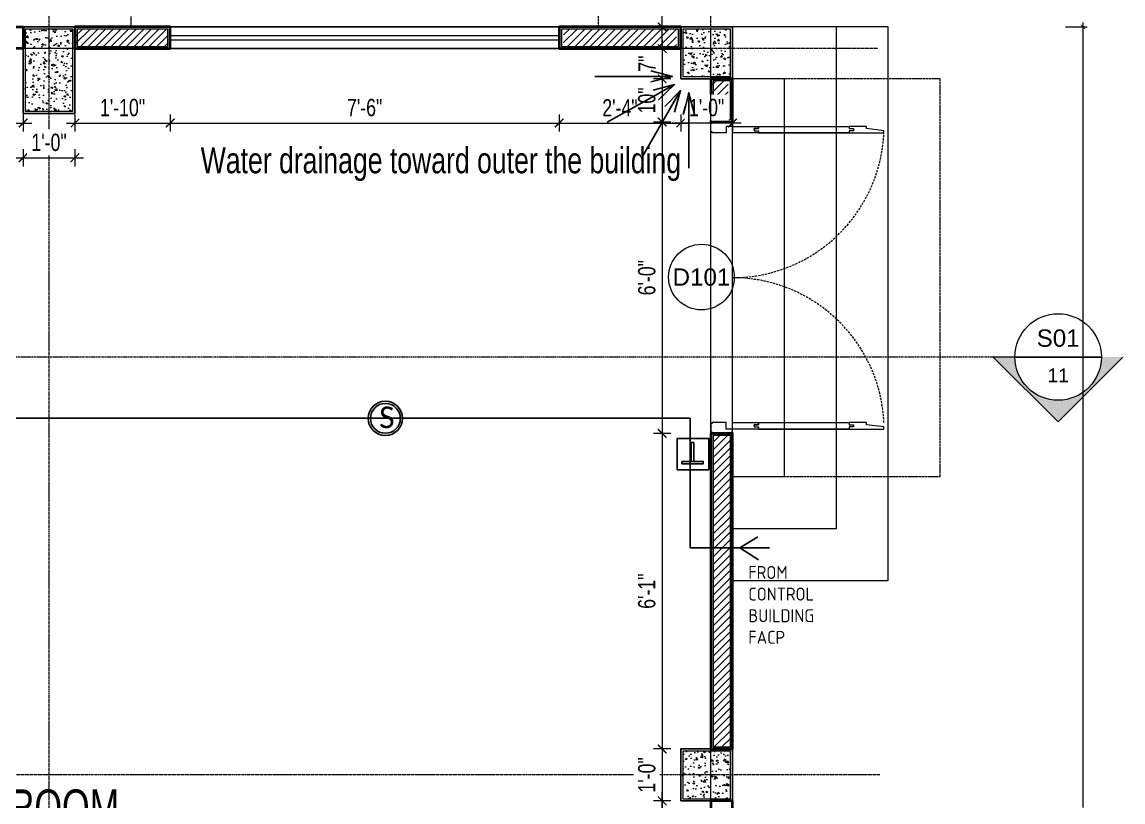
# Model space of a CAD drawing. Header units: inches. Extents: x 985 to 11353, y 526 to 2181.
# Drawn here: x 10793.6 to 11048.3, y 1613 to 1793.4 of the extents above; entities that cross this region are included whole.
import ezdxf
from ezdxf.enums import TextEntityAlignment as Align

# ---------------------------------------------------------------- set-up
doc = ezdxf.new("R2010")
doc.units = ezdxf.units.IN
doc.header["$MEASUREMENT"] = 0
for name, pattern in [('ACAD_ISO12W100', [21, 12, -3, 0, -3, 0, -3]), ('DASH', [0.35, 0.25, -0.1]), ('DASHED', [0.75, 0.5, -0.25]), ('PHANTOMX2', [5, 2.5, -0.5, 0.5, -0.5, 0.5, -0.5])]:
    doc.linetypes.add(name, pattern=pattern)
for name, color, linetype in [('COLLUM', 1, 'Continuous'), ('FREE-TEXT', 7, 'Continuous'), ('manual pull station', 1, 'Continuous'), ('smoke detector', 1, 'Continuous'), ('zone wiring', 5, 'Continuous')]:
    doc.layers.add(name, color=color, linetype=linetype)
for name, color, linetype, lineweight in [('dim-8', 18, 'Continuous', 15), ('Dimension', 22, 'Continuous', 13), ('DOOR', 115, 'Continuous', 15), ('Elevation Marker', 252, 'Continuous', 15), ('Glass', 5, 'Continuous', 9), ('grid', 9, 'Continuous', 13), ('HACTH', 8, 'Continuous', 9), ('I-DOOR-IDEN-N', 7, 'Continuous', 15), ('Parapet', 6, 'Continuous', 15), ('Plaster Line', 5, 'Continuous', 15), ('R_Marker', 4, 'Continuous', 13), ('Stair', 86, 'Continuous', 18), ('Sunshed', 5, 'Continuous', 15), ('Text-02', 253, 'Continuous', 15), ('wall 05', 3, 'Continuous', 40), ('WINDOW', 140, 'Continuous', 9)]:
    doc.layers.add(name, color=color, linetype=linetype, lineweight=lineweight)
doc.styles.add('Arial', font='arial.ttf')
doc.styles.get("Standard").update_dxf_attribs({"font": 'isocp3.shx'})
doc.styles.add('Swiss721', font='swisscl.ttf')
doc.dimstyles.new('dim-12', dxfattribs={"dimtxt": 10, "dimasz": 3, "dimexe": 3, "dimexo": 3, "dimgap": 0.09, "dimtad": 0, "dimdec": 0, "dimzin": 3, "dimdsep": 46, "dimlunit": 4, "dimtxsty": 'Standard', "dimblk": 'OBLIQUE', "dimblk1": 'DOT', "dimblk2": 'OBLIQUE', "dimcen": 0.09, "dimaunit": 1, "dimadec": 0, "dimazin": 0, "dimtfac": 0.5, "dimtdec": 0, "dimtix": 1, "dimtmove": 1, "dimatfit": 0, "dimldrblk": 'OBLIQUE', "dimfxl": 1, "dimtvp": 1, "dimtolj": 1, "dimtzin": 0, "dimarcsym": 0})
doc.dimstyles.new('DIM02 (inch)', dxfattribs={"dimtxt": 2, "dimasz": 1, "dimexe": 1, "dimexo": 0, "dimgap": 0.5, "dimtad": 1, "dimdec": 1, "dimzin": 0, "dimdsep": 46, "dimlunit": 5, "dimtxsty": 'Swiss721', "dimblk": 'ARCHTICK', "dimcen": 0, "dimdle": 1, "dimclrd": 256, "dimclre": 256, "dimclrt": 256, "dimadec": 0, "dimazin": 0, "dimtfac": 1, "dimtdec": 1, "dimtofl": 0, "dimtmove": 0, "dimatfit": 3, "dimldrblk": 'ARCHTICK', "dimfxl": 1, "dimfxlon": 1, "dimtolj": 1, "dimtzin": 0, "dimlwd": 9, "dimlwe": 9, "dimarcsym": 0})
doc.dimstyles.new('DIM08', dxfattribs={"dimtxt": 8, "dimasz": 4, "dimexe": 4, "dimexo": 0, "dimgap": 3, "dimtad": 1, "dimdec": 1, "dimzin": 3, "dimdsep": 46, "dimlunit": 4, "dimtxsty": 'Swiss721', "dimblk": 'ARCHTICK', "dimcen": 0, "dimdle": 4, "dimclrd": 256, "dimclre": 256, "dimclrt": 256, "dimadec": 0, "dimazin": 0, "dimtfac": 1, "dimtdec": 1, "dimtofl": 0, "dimtmove": 0, "dimatfit": 3, "dimldrblk": 'ARCHTICK', "dimfxl": 4, "dimfxlon": 1, "dimtfill": 1, "dimtolj": 1, "dimtzin": 0, "dimlwd": 9, "dimlwe": 9, "dimarcsym": 0})

# ---------------------------------------------------------------- blocks, each defined once
blk = doc.blocks.new('A$C0AFB10A6')
at = {"layer": 'Defpoints'}
for points in [[(0.25, 72), (0.25, 71.75), (0, 71.75), (0, 72)], [(5, 72), (5, 71.75), (4.75, 71.75), (4.75, 72)], [(0.25, 0), (0.25, 0.25), (0, 0.25), (0, 0)], [(5, 0), (5, 0.25), (4.75, 0.25), (4.75, 0)]]:
    blk.add_lwpolyline(points, close=True, dxfattribs=at)
at = {"layer": 'DOOR'}
for points in [[(5, 71), (3.5, 71), (3.5, 69.5), (0.25, 69.5), (0.25, 69.75), (0, 69.75), (0, 71.75), (0.25, 71.75), (0.25, 72), (4.75, 72), (4.75, 71.75), (5, 71.75), (5, 71)], [(10, 70.25), (10, 70), (11, 70), (11, 69.5), (5, 69.5), (5, 71), (11, 71), (11, 70.5), (10, 70.5), (10, 70.25), (10, 70.5), (11, 70.5), (11, 71), (32, 71), (32, 70.5), (33, 70.5), (33, 70), (32, 70), (32, 69.5), (11, 69.5), (40, 69.5), (40, 70), (35.99, 70.5), (35.99, 71), (32, 71)], [(5, 1), (3.5, 1), (3.5, 2.5), (0.25, 2.5), (0.25, 2.25), (0, 2.25), (0, 0.25), (0.25, 0.25), (0.25, 0), (4.75, 0), (4.75, 0.25), (5, 0.25), (5, 1)], [(10, 1.75), (10, 1.5), (11, 1.5), (11, 1), (5, 1), (5, 2.5), (11, 2.5), (11, 2), (10, 2), (10, 1.75), (10, 2), (11, 2), (11, 2.5), (32, 2.5), (32, 2), (33, 2), (33, 1.5), (32, 1.5), (32, 1), (11, 1), (40, 1), (40, 1.5), (35.99, 2), (35.99, 2.5), (32, 2.5)]]:
    blk.add_lwpolyline(points, dxfattribs=at)
at = {"layer": 'DOOR', "linetype": 'DASHED', "lineweight": 0}
for centre, start, end in [((4.98, 71.06), 270.038, 357.4531), ((4.98, 0.94), 2.5469, 89.962)]:
    blk.add_arc(centre, 35.06, start, end, dxfattribs=at)
at = {"layer": 'HACTH', "lineweight": 0, "ltscale": 10}
for p, q in [((0, 1.03), (0, 69.75)), ((5, 1), (5, 71))]:
    blk.add_line(p, q, dxfattribs=at)
blk = doc.blocks.new('_ArchTick')
at = {"color": 0, "linetype": 'ByBlock', "const_width": 0.15}
blk.add_lwpolyline([(-0.5, -0.5), (0.5, 0.5)], dxfattribs=at)
blk = doc.blocks.new('*D171')
at = {"layer": 'Defpoints', "color": 0, "transparency": 16777216}
for p in [(10917.88, 1787.28), (10945.98, 1780.28), (10945.98, 1770.06)]:
    blk.add_point(p, dxfattribs=at)
at = {"layer": 'Dimension', "lineweight": 9, "transparency": 16777216}
for p, q in [((10915.88, 1770.06), (10947.98, 1770.06)), ((10917.88, 1772.06), (10917.88, 1768.06)), ((10945.98, 1772.06), (10945.98, 1768.06))]:
    blk.add_line(p, q, dxfattribs=at)
at = {"layer": 'Dimension', "lineweight": 9, "transparency": 16777216, "xscale": 2, "yscale": 2, "zscale": 2, "rotation": 180}
blk.add_blockref('_ArchTick', (10917.88, 1770.06), dxfattribs=at)
at = {"layer": 'Dimension', "lineweight": 9, "transparency": 16777216, "xscale": 2, "yscale": 2, "zscale": 2}
blk.add_blockref('_ArchTick', (10945.98, 1770.06), dxfattribs=at)
at = {"layer": 'Dimension', "transparency": 16777216, "insert": (10931.93, 1773.57), "char_height": 4, "attachment_point": 5, "style": 'Swiss721', "bg_fill": 3, "box_fill_scale": 1.25, "bg_fill_color": 256, "bg_fill_true_color": 13158600, "bg_fill_transparency": 0}
blk.add_mtext('\\A1;2\'-4"', dxfattribs=at)
blk = doc.blocks.new('*D172')
at = {"layer": 'Defpoints', "color": 0, "transparency": 16777216}
for p in [(10945.98, 1780.28), (10957.98, 1780.28)]:
    blk.add_point(p, dxfattribs=at)
at = {"layer": 'Dimension', "lineweight": 9, "transparency": 16777216}
for p, q in [((10959.98, 1770.06), (10943.98, 1770.06)), ((10945.98, 1772.06), (10945.98, 1768.06)), ((10957.98, 1772.06), (10957.98, 1768.06))]:
    blk.add_line(p, q, dxfattribs=at)
at = {"layer": 'Dimension', "lineweight": 9, "transparency": 16777216, "xscale": 2, "yscale": 2, "zscale": 2, "rotation": 180}
blk.add_blockref('_ArchTick', (10945.98, 1770.06), dxfattribs=at)
at = {"layer": 'Dimension', "lineweight": 9, "transparency": 16777216, "xscale": 2, "yscale": 2, "zscale": 2}
blk.add_blockref('_ArchTick', (10957.98, 1770.06), dxfattribs=at)
at = {"layer": 'Dimension', "transparency": 16777216, "insert": (10951.98, 1773.61), "char_height": 4, "attachment_point": 5, "style": 'Swiss721', "bg_fill": 3, "box_fill_scale": 1.25, "bg_fill_color": 256, "bg_fill_true_color": 13158600, "bg_fill_transparency": 0}
blk.add_mtext('\\A1;1\'-0"', dxfattribs=at)
at = {"layer": 'Defpoints', "color": 0, "transparency": 16777216}
blk.add_point((10945.98, 1770.06), dxfattribs=at)
blk = doc.blocks.new('*D173')
at = {"layer": 'Defpoints', "color": 0, "transparency": 16777216}
for p in [(10944.17, 1792.28), (10941.7, 1787.28), (10944.17, 1787.28)]:
    blk.add_point(p, dxfattribs=at)
at = {"layer": 'Dimension', "lineweight": 9, "transparency": 16777216}
for p, q in [((10941.7, 1792.28), (10941.7, 1800.69)), ((10941.7, 1787.28), (10941.7, 1794.28)), ((10943.7, 1792.28), (10939.7, 1792.28)), ((10943.7, 1787.28), (10939.7, 1787.28))]:
    blk.add_line(p, q, dxfattribs=at)
at = {"layer": 'Dimension', "lineweight": 9, "transparency": 16777216, "xscale": 2, "yscale": 2, "zscale": 2}
for p, rotation in [((10941.7, 1792.28), 90), ((10941.7, 1787.28), 270)]:
    blk.add_blockref('_ArchTick', p, dxfattribs=dict(at, rotation=rotation))
at = {"layer": 'Dimension', "transparency": 16777216, "insert": (10938.16, 1797.49), "char_height": 4, "attachment_point": 5, "rotation": 90, "style": 'Swiss721', "bg_fill": 3, "box_fill_scale": 1.25, "bg_fill_color": 256, "bg_fill_true_color": 13158600, "bg_fill_transparency": 0}
blk.add_mtext('\\A1;5"', dxfattribs=at)
blk = doc.blocks.new('*D174')
at = {"layer": 'Defpoints', "color": 0, "transparency": 16777216}
for p in [(10944.17, 1787.28), (10945.98, 1780.28)]:
    blk.add_point(p, dxfattribs=at)
at = {"layer": 'Dimension', "lineweight": 9, "transparency": 16777216}
for p, q in [((10941.7, 1789.28), (10941.7, 1778.28)), ((10943.7, 1787.28), (10939.7, 1787.28)), ((10943.7, 1780.28), (10939.7, 1780.28))]:
    blk.add_line(p, q, dxfattribs=at)
at = {"layer": 'Dimension', "lineweight": 9, "transparency": 16777216, "xscale": 2, "yscale": 2, "zscale": 2}
for p, rotation in [((10941.7, 1787.28), 90), ((10941.7, 1780.28), 270)]:
    blk.add_blockref('_ArchTick', p, dxfattribs=dict(at, rotation=rotation))
at = {"layer": 'Dimension', "transparency": 16777216, "insert": (10938.2, 1783.78), "char_height": 4, "attachment_point": 5, "rotation": 90, "style": 'Swiss721', "bg_fill": 3, "box_fill_scale": 1.25, "bg_fill_color": 256, "bg_fill_true_color": 13158600, "bg_fill_transparency": 0}
blk.add_mtext('\\A1;7"', dxfattribs=at)
at = {"layer": 'Defpoints', "color": 0, "transparency": 16777216}
blk.add_point((10941.7, 1780.28), dxfattribs=at)
blk = doc.blocks.new('*D175')
at = {"layer": 'Defpoints', "color": 0, "transparency": 16777216}
for p in [(10945.98, 1780.28), (10952.98, 1770.28)]:
    blk.add_point(p, dxfattribs=at)
at = {"layer": 'Dimension', "lineweight": 9, "transparency": 16777216}
for p, q in [((10943.7, 1780.28), (10939.7, 1780.28)), ((10941.7, 1782.28), (10941.7, 1768.28)), ((10943.7, 1770.28), (10939.7, 1770.28))]:
    blk.add_line(p, q, dxfattribs=at)
at = {"layer": 'Dimension', "lineweight": 9, "transparency": 16777216, "xscale": 2, "yscale": 2, "zscale": 2}
for p, rotation in [((10941.7, 1780.28), 90), ((10941.7, 1770.28), 270)]:
    blk.add_blockref('_ArchTick', p, dxfattribs=dict(at, rotation=rotation))
at = {"layer": 'Dimension', "transparency": 16777216, "insert": (10938.15, 1775.28), "char_height": 4, "attachment_point": 5, "rotation": 90, "style": 'Swiss721', "bg_fill": 3, "box_fill_scale": 1.25, "bg_fill_color": 256, "bg_fill_true_color": 13158600, "bg_fill_transparency": 0}
blk.add_mtext('\\A1;10"', dxfattribs=at)
at = {"layer": 'Defpoints', "color": 0, "transparency": 16777216}
blk.add_point((10941.7, 1770.28), dxfattribs=at)
blk = doc.blocks.new('*D176')
at = {"layer": 'Defpoints', "color": 0, "transparency": 16777216}
for p in [(10952.98, 1770.28), (10941.7, 1698.28), (10952.98, 1698.28)]:
    blk.add_point(p, dxfattribs=at)
at = {"layer": 'Dimension', "lineweight": 9, "transparency": 16777216}
for p, q in [((10943.7, 1770.28), (10939.7, 1770.28)), ((10941.7, 1772.28), (10941.7, 1696.28)), ((10943.7, 1698.28), (10939.7, 1698.28))]:
    blk.add_line(p, q, dxfattribs=at)
at = {"layer": 'Dimension', "lineweight": 9, "transparency": 16777216, "xscale": 2, "yscale": 2, "zscale": 2}
for p, rotation in [((10941.7, 1770.28), 90), ((10941.7, 1698.28), 270)]:
    blk.add_blockref('_ArchTick', p, dxfattribs=dict(at, rotation=rotation))
at = {"layer": 'Dimension', "transparency": 16777216, "insert": (10938.15, 1734.28), "char_height": 4, "attachment_point": 5, "rotation": 90, "style": 'Swiss721', "bg_fill": 3, "box_fill_scale": 1.25, "bg_fill_color": 256, "bg_fill_true_color": 13158600, "bg_fill_transparency": 0}
blk.add_mtext('\\A1;6\'-0"', dxfattribs=at)
blk = doc.blocks.new('*D177')
at = {"layer": 'Defpoints', "color": 0, "transparency": 16777216}
for p in [(10952.98, 1698.28), (10941.7, 1625.28), (10945.98, 1625.28)]:
    blk.add_point(p, dxfattribs=at)
at = {"layer": 'Dimension', "lineweight": 9, "transparency": 16777216}
for p, q in [((10941.7, 1700.28), (10941.7, 1623.28)), ((10943.7, 1698.28), (10939.7, 1698.28)), ((10943.7, 1625.28), (10939.7, 1625.28))]:
    blk.add_line(p, q, dxfattribs=at)
at = {"layer": 'Dimension', "lineweight": 9, "transparency": 16777216, "xscale": 2, "yscale": 2, "zscale": 2}
for p, rotation in [((10941.7, 1698.28), 90), ((10941.7, 1625.28), 270)]:
    blk.add_blockref('_ArchTick', p, dxfattribs=dict(at, rotation=rotation))
at = {"layer": 'Dimension', "transparency": 16777216, "insert": (10938.15, 1661.78), "char_height": 4, "attachment_point": 5, "rotation": 90, "style": 'Swiss721', "bg_fill": 3, "box_fill_scale": 1.25, "bg_fill_color": 256, "bg_fill_true_color": 13158600, "bg_fill_transparency": 0}
blk.add_mtext('\\A1;6\'-1"', dxfattribs=at)
blk = doc.blocks.new('*D178')
at = {"layer": 'Defpoints', "color": 0, "transparency": 16777216}
for p in [(10945.98, 1625.28), (10945.98, 1613.28)]:
    blk.add_point(p, dxfattribs=at)
at = {"layer": 'Dimension', "lineweight": 9, "transparency": 16777216}
for p, q in [((10941.7, 1627.28), (10941.7, 1611.28)), ((10943.7, 1625.28), (10939.7, 1625.28)), ((10943.7, 1613.28), (10939.7, 1613.28))]:
    blk.add_line(p, q, dxfattribs=at)
at = {"layer": 'Dimension', "lineweight": 9, "transparency": 16777216, "xscale": 2, "yscale": 2, "zscale": 2}
for p, rotation in [((10941.7, 1625.28), 90), ((10941.7, 1613.28), 270)]:
    blk.add_blockref('_ArchTick', p, dxfattribs=dict(at, rotation=rotation))
at = {"layer": 'Dimension', "transparency": 16777216, "insert": (10938.15, 1619.28), "char_height": 4, "attachment_point": 5, "rotation": 90, "style": 'Swiss721', "bg_fill": 3, "box_fill_scale": 1.25, "bg_fill_color": 256, "bg_fill_true_color": 13158600, "bg_fill_transparency": 0}
blk.add_mtext('\\A1;1\'-0"', dxfattribs=at)
at = {"layer": 'Defpoints', "color": 0, "transparency": 16777216}
blk.add_point((10941.7, 1613.28), dxfattribs=at)
blk = doc.blocks.new('wall&door')
at = {"color": 0, "linetype": 'ByBlock', "lineweight": -2}
blk.add_circle((0, 0), 3.04, dxfattribs=at)
at = {"color": 0, "linetype": 'ByBlock', "lineweight": -2, "ltscale": 25.4, "style": 'Arial'}
blk.add_attdef('PT1', text='', height=1.6, dxfattribs=at).set_placement((0, 0), align=Align.MIDDLE_CENTER)
blk = doc.blocks.new('_Dot')
at = {"color": 0, "linetype": 'ByBlock', "lineweight": -2}
blk.add_line((-0.5, 0), (-1, 0), dxfattribs=at)
at = {"color": 0, "linetype": 'ByBlock', "const_width": 0.5}
blk.add_lwpolyline([(-0.25, 0, 1), (0.25, 0, 1)], format="xyb", close=True, dxfattribs=at)
blk = doc.blocks.new('_OBLIQUE')
at = {"color": 0, "linetype": 'ByBlock'}
blk.add_line((-0.5, -0.5), (0.5, 0.5), dxfattribs=at)
blk = doc.blocks.new('*D222')
at = {"layer": 'Defpoints', "color": 0, "transparency": 16777216}
for p in [(10941.7, 1613.28), (10945.98, 1613.28), (10948.23, 1571.28)]:
    blk.add_point(p, dxfattribs=at)
at = {"layer": 'Dimension', "lineweight": 9, "transparency": 16777216}
for p, q in [((10941.7, 1569.28), (10941.7, 1615.28)), ((10943.7, 1613.28), (10939.7, 1613.28)), ((10943.7, 1571.28), (10939.7, 1571.28))]:
    blk.add_line(p, q, dxfattribs=at)
at = {"layer": 'Dimension', "lineweight": 9, "transparency": 16777216, "xscale": 2, "yscale": 2, "zscale": 2}
for p, rotation in [((10941.7, 1613.28), 90), ((10941.7, 1571.28), 270)]:
    blk.add_blockref('_ArchTick', p, dxfattribs=dict(at, rotation=rotation))
at = {"layer": 'Dimension', "transparency": 16777216, "insert": (10938.15, 1592.28), "char_height": 4, "attachment_point": 5, "rotation": 90, "style": 'Swiss721', "bg_fill": 3, "box_fill_scale": 1.25, "bg_fill_color": 256, "bg_fill_true_color": 13158600, "bg_fill_transparency": 0}
blk.add_mtext('\\A1;3\'-6"', dxfattribs=at)
blk = doc.blocks.new('*D223')
at = {"layer": 'Defpoints', "color": 0, "transparency": 16777216}
for p in [(10761.88, 1787.28), (10793.88, 1772.28), (10793.88, 1770.06)]:
    blk.add_point(p, dxfattribs=at)
at = {"layer": 'Dimension', "lineweight": 9, "transparency": 16777216}
for p, q in [((10759.88, 1770.06), (10795.88, 1770.06)), ((10761.88, 1772.06), (10761.88, 1768.06)), ((10793.88, 1772.06), (10793.88, 1768.06))]:
    blk.add_line(p, q, dxfattribs=at)
at = {"layer": 'Dimension', "lineweight": 9, "transparency": 16777216, "xscale": 2, "yscale": 2, "zscale": 2, "rotation": 180}
blk.add_blockref('_ArchTick', (10761.88, 1770.06), dxfattribs=at)
at = {"layer": 'Dimension', "lineweight": 9, "transparency": 16777216, "xscale": 2, "yscale": 2, "zscale": 2}
blk.add_blockref('_ArchTick', (10793.88, 1770.06), dxfattribs=at)
at = {"layer": 'Dimension', "transparency": 16777216, "insert": (10777.88, 1773.61), "char_height": 4, "attachment_point": 5, "style": 'Swiss721', "bg_fill": 3, "box_fill_scale": 1.25, "bg_fill_color": 256, "bg_fill_true_color": 13158600, "bg_fill_transparency": 0}
blk.add_mtext('\\A1;2\'-8"', dxfattribs=at)
blk = doc.blocks.new('*D224')
at = {"layer": 'Dimension', "lineweight": 9, "transparency": 16777216}
for p, q in [((10793.88, 1764.02), (10793.88, 1760.02)), ((10805.88, 1764.02), (10805.88, 1760.02)), ((10791.88, 1762.02), (10807.88, 1762.02))]:
    blk.add_line(p, q, dxfattribs=at)
at = {"layer": 'Dimension', "lineweight": 9, "transparency": 16777216, "xscale": 2, "yscale": 2, "zscale": 2, "rotation": 180}
blk.add_blockref('_ArchTick', (10793.88, 1762.02), dxfattribs=at)
at = {"layer": 'Dimension', "lineweight": 9, "transparency": 16777216, "xscale": 2, "yscale": 2, "zscale": 2}
blk.add_blockref('_ArchTick', (10805.88, 1762.02), dxfattribs=at)
at = {"layer": 'Dimension', "transparency": 16777216, "insert": (10799.88, 1765.56), "char_height": 4, "attachment_point": 5, "style": 'Swiss721', "bg_fill": 3, "box_fill_scale": 1.25, "bg_fill_color": 256, "bg_fill_true_color": 13158600, "bg_fill_transparency": 0}
blk.add_mtext('\\A1;1\'-0"', dxfattribs=at)
at = {"layer": 'Defpoints', "color": 0, "transparency": 16777216}
for p in [(10793.88, 1764.23), (10805.88, 1764.23), (10805.88, 1762.02)]:
    blk.add_point(p, dxfattribs=at)
blk = doc.blocks.new('*D225')
at = {"layer": 'Defpoints', "color": 0, "transparency": 16777216}
for p in [(10827.88, 1787.28), (10805.88, 1772.28), (10827.88, 1770.06)]:
    blk.add_point(p, dxfattribs=at)
at = {"layer": 'Dimension', "lineweight": 9, "transparency": 16777216}
for p, q in [((10803.88, 1770.06), (10829.88, 1770.06)), ((10805.88, 1772.06), (10805.88, 1768.06)), ((10827.88, 1772.06), (10827.88, 1768.06))]:
    blk.add_line(p, q, dxfattribs=at)
at = {"layer": 'Dimension', "lineweight": 9, "transparency": 16777216, "xscale": 2, "yscale": 2, "zscale": 2, "rotation": 180}
blk.add_blockref('_ArchTick', (10805.88, 1770.06), dxfattribs=at)
at = {"layer": 'Dimension', "lineweight": 9, "transparency": 16777216, "xscale": 2, "yscale": 2, "zscale": 2}
blk.add_blockref('_ArchTick', (10827.88, 1770.06), dxfattribs=at)
at = {"layer": 'Dimension', "transparency": 16777216, "insert": (10816.88, 1773.61), "char_height": 4, "attachment_point": 5, "style": 'Swiss721', "bg_fill": 3, "box_fill_scale": 1.25, "bg_fill_color": 256, "bg_fill_true_color": 13158600, "bg_fill_transparency": 0}
blk.add_mtext('\\A1;1\'-10"', dxfattribs=at)
blk = doc.blocks.new('*D226')
at = {"layer": 'Defpoints', "color": 0, "transparency": 16777216}
for p in [(10827.88, 1787.28), (10917.88, 1787.28), (10917.88, 1770.06)]:
    blk.add_point(p, dxfattribs=at)
at = {"layer": 'Dimension', "lineweight": 9, "transparency": 16777216}
for p, q in [((10825.88, 1770.06), (10919.88, 1770.06)), ((10827.88, 1772.06), (10827.88, 1768.06)), ((10917.88, 1772.06), (10917.88, 1768.06))]:
    blk.add_line(p, q, dxfattribs=at)
at = {"layer": 'Dimension', "lineweight": 9, "transparency": 16777216, "xscale": 2, "yscale": 2, "zscale": 2, "rotation": 180}
blk.add_blockref('_ArchTick', (10827.88, 1770.06), dxfattribs=at)
at = {"layer": 'Dimension', "lineweight": 9, "transparency": 16777216, "xscale": 2, "yscale": 2, "zscale": 2}
blk.add_blockref('_ArchTick', (10917.88, 1770.06), dxfattribs=at)
at = {"layer": 'Dimension', "transparency": 16777216, "insert": (10872.88, 1773.61), "char_height": 4, "attachment_point": 5, "style": 'Swiss721', "bg_fill": 3, "box_fill_scale": 1.25, "bg_fill_color": 256, "bg_fill_true_color": 13158600, "bg_fill_transparency": 0}
blk.add_mtext('\\A1;7\'-6"', dxfattribs=at)
blk = doc.blocks.new('*D235')
at = {"layer": 'Defpoints', "color": 0, "transparency": 16777216}
for p in [(10957.48, 1864.63), (9972.88, 1792.28), (10957.48, 1791.78)]:
    blk.add_point(p, dxfattribs=at)
at = {"layer": 'Plaster Line', "lineweight": 9, "transparency": 16777216}
for p, q in [((9971.88, 1864.63), (10958.48, 1864.63)), ((9972.88, 1860.63), (9972.88, 1865.63)), ((10957.48, 1860.63), (10957.48, 1865.63))]:
    blk.add_line(p, q, dxfattribs=at)
at = {"layer": 'Plaster Line', "lineweight": 9, "transparency": 16777216, "rotation": 180}
blk.add_blockref('_ArchTick', (9972.88, 1864.63), dxfattribs=at)
at = {"layer": 'Plaster Line', "lineweight": 9, "transparency": 16777216}
blk.add_blockref('_ArchTick', (10957.48, 1864.63), dxfattribs=at)
at = {"layer": 'Plaster Line', "transparency": 16777216, "insert": (10465.18, 1867.47), "char_height": 2, "attachment_point": 5, "style": 'Swiss721', "bg_fill": 3, "box_fill_scale": 1.25, "bg_fill_color": 256, "bg_fill_true_color": 13158600, "bg_fill_transparency": 0}
blk.add_mtext('\\A1;984{\\H1.000000x;\\S1/2;}"', dxfattribs=at)
blk = doc.blocks.new('*D236')
at = {"layer": 'Defpoints', "color": 0, "transparency": 16777216}
for p in [(10957.98, 1792.28), (10957.98, 1426.28), (11039.02, 1426.28)]:
    blk.add_point(p, dxfattribs=at)
at = {"layer": 'Plaster Line', "lineweight": 9, "transparency": 16777216}
for p, q in [((11039.02, 1793.28), (11039.02, 1425.28)), ((11035.02, 1792.28), (11040.02, 1792.28)), ((11035.02, 1426.28), (11040.02, 1426.28))]:
    blk.add_line(p, q, dxfattribs=at)
for p, rotation in [((11039.02, 1792.28), 90), ((11039.02, 1426.28), 270)]:
    blk.add_blockref('_ArchTick', p, dxfattribs=dict(at, rotation=rotation))
at = {"layer": 'Plaster Line', "transparency": 16777216, "insert": (11037.49, 1609.28), "char_height": 2, "attachment_point": 5, "rotation": 90, "style": 'Swiss721', "bg_fill": 3, "box_fill_scale": 1.25, "bg_fill_color": 256, "bg_fill_true_color": 13158600, "bg_fill_transparency": 0}
blk.add_mtext('\\A1;366"', dxfattribs=at)
blk = doc.blocks.new('smoke detector')
at = {"layer": 'smoke detector'}
for radius in [3.95, 3.45]:
    blk.add_circle((331.62, 4109.64), radius, dxfattribs=at)
at = {"layer": 'smoke detector', "insert": (330.17, 4112.38), "char_height": 5, "attachment_point": 1}
blk.add_mtext_dynamic_manual_height_columns('{\\fCalibri|b0|i0|c0|p34;S}', width=5, gutter_width=1, heights=[0], dxfattribs=at)
blk = doc.blocks.new('manual pull station')
at = {"layer": 'FREE-TEXT', "color": 1}
for points in [[(-402.22, 4159.67), (-394.89, 4159.67), (-394.89, 4152.42), (-402.22, 4152.42)], [(-398.95, 4154.34), (-398.37, 4154.34), (-398.37, 4158.72), (-398.95, 4158.72)], [(-401.12, 4154.34), (-396.18, 4154.34), (-396.18, 4153.81), (-401.12, 4153.81)]]:
    blk.add_lwpolyline(points, close=True, dxfattribs=at)

msp = doc.modelspace()

# ---------------------------------------------------------------- hatches: boundary and pattern name
at = {"layer": 'Elevation Marker'}
h = msp.add_hatch(color=256, dxfattribs=at)
h.dxf.hatch_style = 1
edge = h.paths.add_edge_path()
edge.add_line((11043.29, 1715.94), (11048.29, 1715.94))
edge.add_line((11048.29, 1715.94), (11033.29, 1700.94))
edge.add_line((11033.29, 1700.94), (11018.29, 1715.94))
edge.add_line((11018.29, 1715.94), (11023.29, 1715.94))
edge.add_ellipse((11033.29, 1715.94), major_axis=(7.07, 7.07), ratio=1, start_angle=135, end_angle=225)
edge.add_ellipse((11033.29, 1715.94), major_axis=(-7.07, 7.07), ratio=1, start_angle=135, end_angle=225)
at = {"layer": 'HACTH', "lineweight": 0}
h = msp.add_hatch(dxfattribs=at)
h.set_pattern_fill('AR-CONC', color=256, scale=0.5, style=0)
h.set_pattern_definition([(50, (-124422.333, -170762.0544), (3.586300913, -0.313760675), [0.375, -4.125]), (355, (-124422.333, -170762.0544), (-0.69375667, 3.76096067), [0.3, -3.3]), (100.4514, (-124422.034, -170762.0806), (2.89254691, 3.44719771), [0.31870095, -3.50571056]), (46.1842, (-124422.333, -170761.0544), (5.33620524, -0.82759507), [0.5625, -6.1875]), (96.6356, (-124421.888, -170761.1234), (4.67331353, 4.87058935), [0.47805144, -5.258565]), (351.1842, (-124422.333, -170761.0544), (4.67330973, 4.870593), [0.45, -4.95]), (21, (-124421.833, -170761.3044), (2.98453526, -2.013094453), [0.375, -4.125]), (326, (-124421.833, -170761.3044), (1.21657666, 3.625750225), [0.3, -3.3]), (71.4514, (-124421.584, -170761.472), (4.201113143, 1.612652484), [0.31870095, -3.50571056]), (37.5, (-124422.3329, -170762.0544), (0.0607992766, 1.664469269), [0, -3.26, 0, -3.35, 0, -3.3125]), (7.5, (-124422.3329, -170762.0544), (1.315347687, 1.97205856), [0, -1.91, 0, -3.185, 0, -1.2625]), (327.5, (-124423.4479, -170762.0544), (2.669112181, -0.112774359), [0, -1.25, 0, -3.9, 0, -5.175]), (317.5, (-124423.9479, -170762.0544), (2.915930847, 0.500524912), [0, -1.625, 0, -2.59, 0, -3.675])])
h.paths.add_polyline_path([(10794.38, 1772.78), (10805.38, 1772.78), (10805.38, 1791.78), (10794.38, 1791.78)])
h = msp.add_hatch(dxfattribs=at)
h.set_pattern_fill('ANSI31', color=256, scale=10, style=0)
h.set_pattern_definition([(45, (-124626.8329, -171091.0544), (-0.8838834765, 0.8838834765), [])])
h.paths.add_polyline_path([(10827.38, 1787.78), (10827.38, 1791.78), (10805.88, 1791.78), (10805.88, 1787.78)])
h = msp.add_hatch(dxfattribs=at)
h.set_pattern_fill('ANSI31', color=256, scale=10, style=0)
h.set_pattern_definition([(45, (-124639.7313, -171091.0544), (-0.8838834765, 0.8838834765), [])])
h.paths.add_polyline_path([(10956.98, 1779.78), (10952.98, 1779.78), (10952.98, 1770.78), (10956.98, 1770.78)])
h.paths.add_polyline_path([(10918.88, 1791.78), (10918.88, 1787.78), (10944.98, 1787.78), (10944.98, 1791.78)])
h = msp.add_hatch(dxfattribs=at)
h.set_pattern_fill('AR-CONC', color=256, scale=0.5, style=0)
h.set_pattern_definition([(50, (-124639.2313, -171091.0544), (3.586300913, -0.313760675), [0.375, -4.125]), (355, (-124639.2313, -171091.0544), (-0.69375667, 3.76096067), [0.3, -3.3]), (100.4514, (-124638.9324, -171091.0806), (2.89254691, 3.44719771), [0.31870095, -3.50571056]), (46.1842, (-124639.2313, -171090.0544), (5.33620524, -0.82759507), [0.5625, -6.1875]), (96.6356, (-124638.7866, -171090.1234), (4.67331353, 4.87058935), [0.47805144, -5.258565]), (351.1842, (-124639.2313, -171090.0544), (4.67330973, 4.870593), [0.45, -4.95]), (21, (-124638.7313, -171090.3044), (2.98453526, -2.013094453), [0.375, -4.125]), (326, (-124638.7313, -171090.3044), (1.21657666, 3.625750225), [0.3, -3.3]), (71.4514, (-124638.4826, -171090.472), (4.201113143, 1.612652484), [0.31870095, -3.50571056]), (37.5, (-124639.2313, -171091.0544), (0.0607992766, 1.664469269), [0, -3.26, 0, -3.35, 0, -3.3125]), (7.5, (-124639.2313, -171091.0544), (1.315347687, 1.97205856), [0, -1.91, 0, -3.185, 0, -1.2625]), (327.5, (-124640.3463, -171091.0544), (2.669112181, -0.112774359), [0, -1.25, 0, -3.9, 0, -5.175]), (317.5, (-124640.8463, -171091.0544), (2.915930847, 0.500524912), [0, -1.625, 0, -2.59, 0, -3.675])])
h.paths.add_polyline_path([(10946.48, 1780.78), (10957.48, 1780.78), (10957.48, 1791.78), (10946.48, 1791.78)])
h = msp.add_hatch(dxfattribs=at)
h.set_pattern_fill('ANSI31', color=256, scale=10, style=0)
h.set_pattern_definition([(45, (-140491.1637, -169999.9628), (-0.8838834765, 0.8838834765), [])])
h.paths.add_polyline_path([(10957.48, 1697.78), (10953.48, 1697.78), (10953.48, 1625.78), (10957.48, 1625.78)])
h = msp.add_hatch(dxfattribs=at)
h.set_pattern_fill('AR-CONC', color=256, scale=0.5, style=0)
h.set_pattern_definition([(50, (-124639.2313, -170921.0544), (3.586300913, -0.313760675), [0.375, -4.125]), (355, (-124639.2313, -170921.0544), (-0.69375667, 3.76096067), [0.3, -3.3]), (100.4514, (-124638.9324, -170921.0806), (2.89254691, 3.44719771), [0.31870095, -3.50571056]), (46.1842, (-124639.2313, -170920.0544), (5.33620524, -0.82759507), [0.5625, -6.1875]), (96.6356, (-124638.7866, -170920.1234), (4.67331353, 4.87058935), [0.47805144, -5.258565]), (351.1842, (-124639.2313, -170920.0544), (4.67330973, 4.870593), [0.45, -4.95]), (21, (-124638.7313, -170920.3044), (2.98453526, -2.013094453), [0.375, -4.125]), (326, (-124638.7313, -170920.3044), (1.21657666, 3.625750225), [0.3, -3.3]), (71.4514, (-124638.4826, -170920.472), (4.201113143, 1.612652484), [0.31870095, -3.50571056]), (37.5, (-124639.2313, -170921.0544), (0.0607992766, 1.664469269), [0, -3.26, 0, -3.35, 0, -3.3125]), (7.5, (-124639.2313, -170921.0544), (1.315347687, 1.97205856), [0, -1.91, 0, -3.185, 0, -1.2625]), (327.5, (-124640.3463, -170921.0544), (2.669112181, -0.112774359), [0, -1.25, 0, -3.9, 0, -5.175]), (317.5, (-124640.8463, -170921.0544), (2.915930847, 0.500524912), [0, -1.625, 0, -2.59, 0, -3.675])])
h.paths.add_polyline_path([(10946.48, 1613.78), (10957.48, 1613.78), (10957.48, 1624.78), (10946.48, 1624.78)])

# ---------------------------------------------------------------- linework, layer by layer
at = {"layer": 'COLLUM', "linetype": 'Continuous', "ltscale": 10}
for points in [[(10793.88, 1772.28), (10805.88, 1772.28), (10805.88, 1792.28), (10793.88, 1792.28)], [(10945.98, 1780.28), (10957.98, 1780.28), (10957.98, 1792.28), (10945.98, 1792.28)], [(10945.98, 1613.28), (10957.98, 1613.28), (10957.98, 1625.28), (10945.98, 1625.28)]]:
    msp.add_lwpolyline(points, close=True, dxfattribs=at)
at = {"layer": 'Elevation Marker'}
for p, q in [((11033.29, 1700.94), (11018.29, 1715.94)), ((11023.29, 1715.94), (11018.29, 1715.94)), ((11048.29, 1715.94), (11033.29, 1700.94))]:
    msp.add_line(p, q, dxfattribs=at)
at = {"layer": 'Elevation Marker', "linetype": 'ByBlock'}
for p, q in [((11043.29, 1715.94), (11023.29, 1715.94)), ((11023.29, 1715.94), (11043.29, 1715.94))]:
    msp.add_line(p, q, dxfattribs=at)
at = {"layer": 'Elevation Marker', "extrusion": (0, 0, -1)}
msp.add_ellipse((11033.29, 1715.94), major_axis=(-7.07, 7.07), ratio=1, start_param=5.497787, end_param=11.780972, dxfattribs=at)
at = {"layer": 'Glass'}
for points in [[(10827.88, 1790.28), (10917.88, 1790.28)], [(10827.88, 1789.28), (10917.88, 1789.28)]]:
    msp.add_lwpolyline(points, dxfattribs=at)
at = {"layer": 'grid', "linetype": 'PHANTOMX2', "ltscale": 0.2}
for points in [[(10799.88, 1407.33), (10799.88, 1823.1)], [(10952.98, 1407.33), (10952.98, 1823.1)], [(10991.53, 1787.28), (10082.38, 1787.28)], [(10952.98, 1613.28), (10952.98, 1698.28)], [(10992.03, 1619.28), (9950.29, 1619.28)]]:
    msp.add_lwpolyline(points, dxfattribs=at)
at = {"layer": 'Plaster Line'}
for points in [[(10794.38, 1772.78), (10805.38, 1772.78), (10805.38, 1791.78), (10794.38, 1791.78)], [(10827.38, 1791.78), (10806.38, 1791.78), (10806.38, 1787.78), (10827.38, 1787.78)], [(10945.48, 1791.78), (10918.38, 1791.78), (10918.38, 1787.78), (10945.48, 1787.78)], [(10946.48, 1780.78), (10957.48, 1780.78), (10957.48, 1791.78), (10946.48, 1791.78)], [(10957.48, 1779.78), (10953.48, 1779.78), (10953.48, 1770.78), (10957.48, 1770.78)], [(10957.48, 1697.78), (10953.48, 1697.78), (10953.48, 1625.78), (10957.48, 1625.78)], [(10946.48, 1613.78), (10957.48, 1613.78), (10957.48, 1624.78), (10946.48, 1624.78)]]:
    msp.add_lwpolyline(points, close=True, dxfattribs=at)
at = {"layer": 'Sunshed', "linetype": 'DASH'}
for points in [[(10827.88, 1792.28), (10818.88, 1792.28), (10818.88, 1810.28), (10926.88, 1810.28), (10926.88, 1810.28), (10926.88, 1792.28), (10917.88, 1792.28)], [(10957.98, 1688.28), (11005.98, 1688.28), (11005.98, 1780.28), (10957.98, 1780.28)]]:
    msp.add_lwpolyline(points, dxfattribs=at)
at = {"layer": 'wall 05'}
for points in [[(10761.88, 1792.28), (10793.88, 1792.28), (10793.88, 1787.28), (10761.88, 1787.28)], [(10827.88, 1792.28), (10805.88, 1792.28), (10805.88, 1787.28), (10827.88, 1787.28)], [(10945.98, 1792.28), (10917.88, 1792.28), (10917.88, 1787.28), (10945.98, 1787.28)], [(10957.98, 1780.28), (10952.98, 1780.28), (10952.98, 1770.28), (10957.98, 1770.28)], [(10957.98, 1698.28), (10952.98, 1698.28), (10952.98, 1625.28), (10957.98, 1625.28)], [(10957.98, 1613.28), (10952.98, 1613.28), (10952.98, 1571.28), (10957.98, 1571.28)]]:
    msp.add_lwpolyline(points, close=True, dxfattribs=at)
at = {"layer": 'WINDOW'}
msp.add_lwpolyline([(10827.88, 1792.28), (10917.88, 1792.28)], dxfattribs=at)
at = {"layer": 'zone wiring', "color": 3}
msp.add_line((10877.68, 1701.76), (10330.58, 1701.76), dxfattribs=at)

# ---------------------------------------------------------------- block references
at = {"layer": 'HACTH', "lineweight": 0, "ltscale": 10}
msp.add_blockref('A$C0AFB10A6', (10952.98, 1698.28), dxfattribs=at)
at = {"layer": 'smoke detector'}
msp.add_blockref('smoke detector', (10546.06, -2407.89), dxfattribs=at)

# ---------------------------------------------------------------- texts
at = {"layer": 'dim-8', "linetype": 'Continuous', "ltscale": 10, "insert": (10792.86, 1604.05), "char_height": 8, "attachment_point": 5, "style": 'Swiss721'}
msp.add_mtext('\\A1;MCC ROOM\\P26\'-0" (7.8 m) x 29\'-8" (8.9 m)', dxfattribs=at)
at = {"layer": 'Elevation Marker', "style": 'Arial'}
for tag, text, height, p in [('S01', 'De-A', 4, (11033.29, 1722.31)), ('11', 'IN-201', 3.2, (11033.29, 1713.29))]:
    msp.add_attdef(tag, text=text, height=height, dxfattribs=at).set_placement(p, align=Align.TOP_CENTER)

# ---------------------------------------------------------------- next in the draw order: dimensions: what is measured, and where the dimension line sits
at = {"layer": 'Dimension'}
dim = msp.add_linear_dim(base=(10945.98, 1770.06), p1=(10917.88, 1787.28), p2=(10945.98, 1780.28), angle=180, dimstyle='DIM08', override={"dimscale": 0.5, "dimarcsym": 2}, dxfattribs=at)
dim.commit()
dim.dimension.update_dxf_attribs({"geometry": '*D171', "text_midpoint": (10931.93, 1773.57)})

# ---------------------------------------------------------------- next in the draw order: linework, layer by layer
at = {"layer": 'WINDOW'}
msp.add_lwpolyline([(10827.88, 1787.28), (10917.88, 1787.28)], dxfattribs=at)

# ---------------------------------------------------------------- next in the draw order: dimensions: what is measured, and where the dimension line sits
at = {"layer": 'Dimension'}
dim = msp.add_linear_dim(base=(10941.7, 1787.28), p1=(10944.17, 1792.28), p2=(10944.17, 1787.28), angle=90, dimstyle='DIM08', override={"dimscale": 0.5, "dimarcsym": 2}, dxfattribs=at)
dim.commit()
dim.dimension.update_dxf_attribs({"geometry": '*D173', "text_midpoint": (10941.7, 1797.49), "dimtype": 160})
dim = msp.add_linear_dim(base=(10945.98, 1770.06), p1=(10957.98, 1780.28), p2=(10945.98, 1780.28), dimstyle='DIM08', override={"dimscale": 0.5, "dimarcsym": 2}, dxfattribs=at)
dim.commit()
dim.dimension.update_dxf_attribs({"geometry": '*D172', "text_midpoint": (10951.98, 1773.61)})

# ---------------------------------------------------------------- next in the draw order: linework, layer by layer
at = {"layer": 'Stair', "linetype": 'Continuous', "ltscale": 10}
for points in [[(10957.99, 1676.28), (10981.99, 1676.28), (10981.99, 1792.28), (10957.98, 1792.28)], [(10957.99, 1664.28), (10993.99, 1664.28), (10993.99, 1792.28), (10957.98, 1792.28)], [(10957.99, 1688.28), (10957.99, 1688.28), (10969.99, 1688.28), (10969.99, 1780.28), (10969.99, 1780.28), (10957.98, 1780.28)]]:
    msp.add_lwpolyline(points, dxfattribs=at)

# ---------------------------------------------------------------- next in the draw order: dimensions: what is measured, and where the dimension line sits
at = {"layer": 'Dimension'}
dim = msp.add_linear_dim(base=(10941.7, 1780.28), p1=(10944.17, 1787.28), p2=(10945.98, 1780.28), angle=90, dimstyle='DIM08', override={"dimscale": 0.5, "dimarcsym": 2}, dxfattribs=at)
dim.commit()
dim.dimension.update_dxf_attribs({"geometry": '*D174', "text_midpoint": (10938.2, 1783.78)})

# ---------------------------------------------------------------- next in the draw order: dimensions: what is measured, and where the dimension line sits
dim = msp.add_linear_dim(base=(10941.7, 1770.28), p1=(10945.98, 1780.28), p2=(10952.98, 1770.28), angle=90, dimstyle='DIM08', override={"dimscale": 0.5, "dimarcsym": 2}, dxfattribs=at)
dim.commit()
dim.dimension.update_dxf_attribs({"geometry": '*D175', "text_midpoint": (10938.15, 1775.28)})

# ---------------------------------------------------------------- next in the draw order: dimensions: what is measured, and where the dimension line sits
dim = msp.add_linear_dim(base=(10941.7, 1698.28), p1=(10952.98, 1770.28), p2=(10952.98, 1698.28), angle=90, dimstyle='DIM08', override={"dimscale": 0.5, "dimarcsym": 2}, dxfattribs=at)
dim.commit()
dim.dimension.update_dxf_attribs({"geometry": '*D176', "text_midpoint": (10938.15, 1734.28)})

# ---------------------------------------------------------------- next in the draw order: leaders
at = {"layer": 'R_Marker'}
msp.add_leader([(10944.08, 1780.84), (10926.13, 1780.84)], dimstyle='dim-12', override={"dimasz": 5, "dimldrblk": 'Open30', "dimfxl": 4}, dxfattribs=at)

# ---------------------------------------------------------------- next in the draw order: linework, layer by layer
at = {"layer": 'Elevation Marker', "linetype": 'ACAD_ISO12W100', "ltscale": 0.02}
msp.add_line((11023.29, 1715.94), (9958.56, 1715.94), dxfattribs=at)
at = {"layer": 'zone wiring', "color": 3}
msp.add_line((10877.68, 1701.76), (10948.18, 1701.76), dxfattribs=at)

# ---------------------------------------------------------------- next in the draw order: block references
at = {"layer": 'I-DOOR-IDEN-N'}
ref = msp.add_blockref('wall&door', (10950.79, 1734.43), dxfattribs=dict(at, xscale=2.5, yscale=2.5, zscale=2.5))
ref.add_attrib('PT1', 'D101', dxfattribs={"layer": '0', "color": 7, "linetype": 'ByBlock', "lineweight": -2, "ltscale": 25.4, "height": 4, "style": 'Arial'}).set_placement((10950.79, 1734.43), align=Align.MIDDLE_CENTER)

# ---------------------------------------------------------------- next in the draw order: texts
at = {"layer": 'Text-02', "insert": (10834.96, 1764.43), "char_height": 6, "width": 176.7295, "attachment_point": 1, "style": 'Swiss721'}
msp.add_mtext('Water drainage toward outer the building', dxfattribs=at)

# ---------------------------------------------------------------- next in the draw order: dimensions: what is measured, and where the dimension line sits
at = {"layer": 'Dimension'}
dim = msp.add_linear_dim(base=(10941.7, 1625.28), p1=(10952.98, 1698.28), p2=(10945.98, 1625.28), angle=90, dimstyle='DIM08', override={"dimscale": 0.5, "dimarcsym": 2}, dxfattribs=at)
dim.commit()
dim.dimension.update_dxf_attribs({"geometry": '*D177', "text_midpoint": (10938.15, 1661.78)})

# ---------------------------------------------------------------- next in the draw order: leaders
at = {"layer": 'R_Marker'}
for points in [[(10944.58, 1778.95), (10928.97, 1770.23)], [(10945.96, 1777.57), (10937.24, 1762.46)], [(10947.85, 1777.06), (10947.85, 1759.61)]]:
    msp.add_leader(points, dimstyle='dim-12', override={"dimasz": 5, "dimldrblk": 'Open30', "dimfxl": 4}, dxfattribs=at)

# ---------------------------------------------------------------- next in the draw order: linework, layer by layer
at = {"layer": 'zone wiring', "color": 3}
msp.add_line((10948.18, 1701.76), (10948.18, 1671.84), dxfattribs=at)

# ---------------------------------------------------------------- next in the draw order: block references
at = {"layer": 'manual pull station'}
msp.add_blockref('manual pull station', (11347.37, -2462.55), dxfattribs=at)

# ---------------------------------------------------------------- next in the draw order: dimensions: what is measured, and where the dimension line sits
at = {"layer": 'Dimension'}
dim = msp.add_linear_dim(base=(10941.7, 1613.28), p1=(10945.98, 1625.28), p2=(10945.98, 1613.28), angle=90, dimstyle='DIM08', override={"dimscale": 0.5, "dimarcsym": 2}, dxfattribs=at)
dim.commit()
dim.dimension.update_dxf_attribs({"geometry": '*D178', "text_midpoint": (10938.15, 1619.28)})

# ---------------------------------------------------------------- next in the draw order: linework, layer by layer
at = {"layer": 'Parapet'}
for points in [[(9972.88, 1426.28), (10957.98, 1426.28), (10957.98, 1792.28), (9972.88, 1792.28)], [(9977.88, 1431.28), (10952.98, 1431.28), (10952.98, 1787.28), (9977.88, 1787.28)]]:
    msp.add_lwpolyline(points, close=True, dxfattribs=at)

# ---------------------------------------------------------------- next in the draw order: dimensions: what is measured, and where the dimension line sits
at = {"layer": 'Dimension'}
for base, p1, p2, angle, picture, middle in [((10793.88, 1770.06), (10761.88, 1787.28), (10793.88, 1772.28), 180, '*D223', (10777.88, 1773.61)), ((10941.7, 1613.28), (10948.23, 1571.28), (10945.98, 1613.28), 270, '*D222', (10938.15, 1592.28))]:
    dim = msp.add_linear_dim(base=base, p1=p1, p2=p2, angle=angle, dimstyle='DIM08', override={"dimscale": 0.5, "dimarcsym": 2}, dxfattribs=at)
    dim.commit()
    dim.dimension.update_dxf_attribs({"geometry": picture, "text_midpoint": middle})
at = {"layer": 'Plaster Line'}
dim = msp.add_linear_dim(base=(10957.48, 1864.63), p1=(9972.88, 1792.28), p2=(10957.48, 1791.78), dimstyle='DIM02 (inch)', override={"dimpost": '"', "dimfxl": 4, "dimtfill": 1, "dimarcsym": 2}, dxfattribs=at)
dim.commit()
dim.dimension.update_dxf_attribs({"geometry": '*D235', "text_midpoint": (10465.18, 1867.47)})

# ---------------------------------------------------------------- next in the draw order: dimensions: what is measured, and where the dimension line sits
at = {"layer": 'Dimension'}
dim = msp.add_linear_dim(base=(10805.88, 1762.02), p1=(10793.88, 1764.23), p2=(10805.88, 1764.23), angle=180, dimstyle='DIM08', override={"dimscale": 0.5, "dimarcsym": 2}, dxfattribs=at)
dim.commit()
dim.dimension.update_dxf_attribs({"geometry": '*D224', "text_midpoint": (10799.88, 1765.56)})
at = {"layer": 'Plaster Line'}
dim = msp.add_linear_dim(base=(11039.02, 1426.28), p1=(10957.98, 1792.28), p2=(10957.98, 1426.28), angle=90, dimstyle='DIM02 (inch)', override={"dimpost": '"', "dimfxl": 4, "dimtfill": 1, "dimarcsym": 2}, dxfattribs=at)
dim.commit()
dim.dimension.update_dxf_attribs({"geometry": '*D236', "text_midpoint": (11037.49, 1609.28)})

# ---------------------------------------------------------------- next in the draw order: linework, layer by layer
at = {"layer": 'zone wiring', "color": 3}
for p, q in [((10959.69, 1671.84), (10963.8, 1674.38)), ((10948.18, 1671.84), (10966.54, 1671.84)), ((10959.69, 1671.84), (10963.99, 1669.02))]:
    msp.add_line(p, q, dxfattribs=at)

# ---------------------------------------------------------------- next in the draw order: texts
at = {"layer": 'zone wiring', "color": 3, "insert": (10961.63, 1667.61), "char_height": 3, "attachment_point": 1}
msp.add_mtext_dynamic_manual_height_columns('FROM CONTROL BUILDING \\PFACP', width=15.1188, gutter_width=1, heights=[0], dxfattribs=at)

# ---------------------------------------------------------------- next in the draw order: dimensions: what is measured, and where the dimension line sits
at = {"layer": 'Dimension'}
dim = msp.add_linear_dim(base=(10827.88, 1770.06), p1=(10805.88, 1772.28), p2=(10827.88, 1787.28), angle=180, dimstyle='DIM08', override={"dimscale": 0.5, "dimarcsym": 2}, dxfattribs=at)
dim.commit()
dim.dimension.update_dxf_attribs({"geometry": '*D225', "text_midpoint": (10816.88, 1773.61)})

# ---------------------------------------------------------------- next in the draw order: dimensions: what is measured, and where the dimension line sits
dim = msp.add_linear_dim(base=(10917.88, 1770.06), p1=(10827.88, 1787.28), p2=(10917.88, 1787.28), angle=180, dimstyle='DIM08', override={"dimscale": 0.5, "dimarcsym": 2}, dxfattribs=at)
dim.commit()
dim.dimension.update_dxf_attribs({"geometry": '*D226', "text_midpoint": (10872.88, 1773.61)})

doc.saveas('drawing.dxf')
